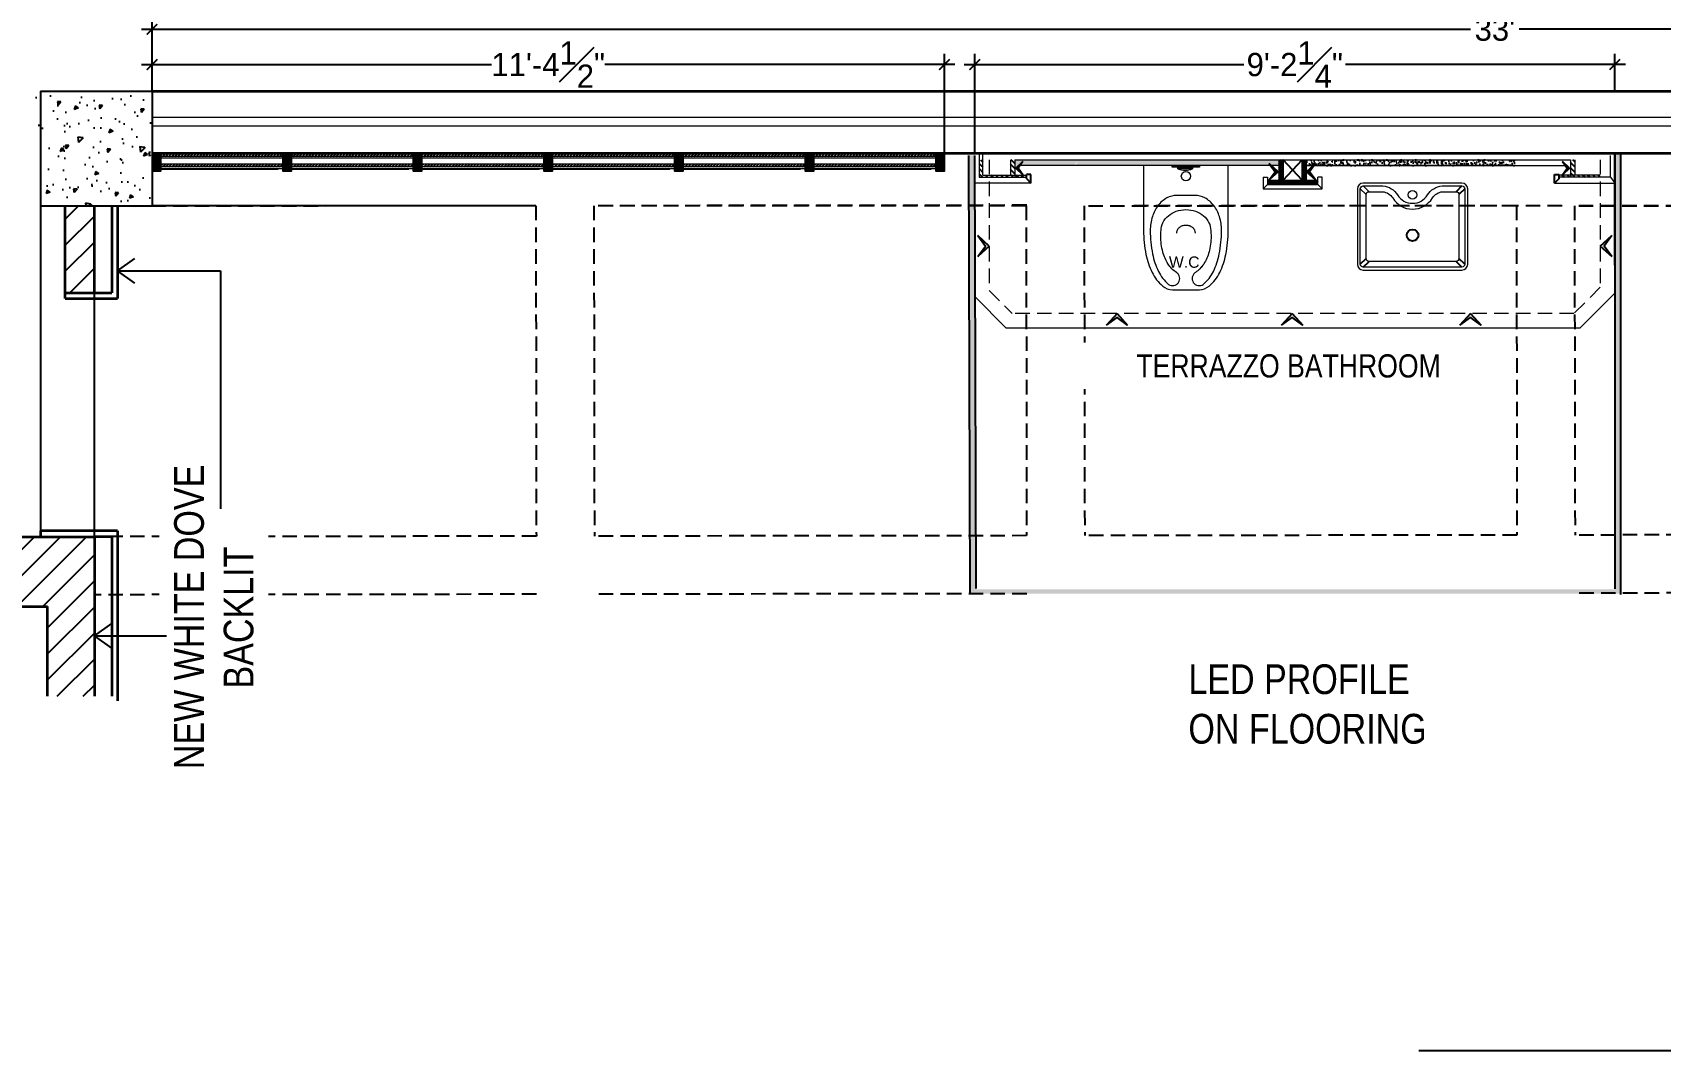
# Model space of a CAD drawing. Header units: inches. Extents: x -137722 to 81594, y -22256 to -1207.
# Drawn here: x -64117 to -63836.6, y -3578.9 to -3403.5 of the extents above; entities that cross this region are included whole.
import ezdxf

# ---------------------------------------------------------------- set-up
doc = ezdxf.new("R2010")
doc.units = ezdxf.units.IN
doc.header["$LTSCALE"] = 0.05
doc.header["$MEASUREMENT"] = 0
doc.header["$PDMODE"] = 3
doc.header["$PDSIZE"] = -4
doc.linetypes.add('A2-XREF-115_FURN$0$HIDDEN', pattern=[0.375, 0.25, -0.125])
doc.linetypes.add('DASHED2', pattern=[0.375, 0.25, -0.125])
doc.layers.get('Defpoints').update_dxf_attribs({"linetype": 'DASHED2'})
for name, color, linetype in [('00 floor', 7, 'Continuous'), ('beam', 7, 'Continuous'), ('Ceiling', 230, 'Continuous'), ('Civil Dimension - Text', 7, 'Continuous'), ('Flooring Hatch', 251, 'Continuous'), ('Furniture Layout', 6, 'Continuous'), ('HATCH', 251, 'Continuous'), ('T-furniture', 7, 'Continuous'), ('text', 176, 'Continuous'), ('Vector Graphics', 7, 'Continuous')]:
    doc.layers.add(name, color=color, linetype=linetype)
doc.layers.add('FURNITURE', color=36, linetype='Continuous', lineweight=18)
doc.layers.add('WALL', color=7, linetype='Continuous', lineweight=35)
doc.styles.add('4MMOF3-8', font='ARIALN.TTF', dxfattribs={"height": 5.12})
doc.styles.add('9-128OF1-4', font='stylu.ttf')
doc.styles.get("Standard").update_dxf_attribs({"font": 'stylu.ttf', "height": 6})
doc.styles.add('times', font='arial.ttf')
doc.dimstyles.new('DIM 1-4', dxfattribs={"dimtxt": 3.0792, "dimasz": 1.82, "dimexe": 1.82, "dimexo": 0, "dimgap": 0.09, "dimtad": 0, "dimzin": 0, "dimdsep": 46, "dimlunit": 4, "dimtxsty": '9-128OF1-4', "dimblk": 'ARCHTICK', "dimcen": 1.8125, "dimdle": 1.82, "dimclrd": 8, "dimclre": 8, "dimadec": 0, "dimazin": 0, "dimtfac": 1, "dimtofl": 0, "dimtmove": 0, "dimatfit": 3, "dimldrblk": 'OPEN90', "dimfxl": 1, "dimtolj": 1, "dimtzin": 0, "dimlwd": -1, "dimarcsym": 0})
doc.dimstyles.new('rhythm des-01', dxfattribs={"dimtxt": 6, "dimasz": 2, "dimexe": 2, "dimexo": 0, "dimgap": 0.09, "dimtad": 0, "dimdec": 0, "dimzin": 0, "dimdsep": 46, "dimlunit": 4, "dimtxsty": 'Standard', "dimblk": 'ARCHTICK', "dimcen": 0, "dimclrd": 251, "dimclre": 251, "dimclrt": 20, "dimadec": 0, "dimazin": 0, "dimtfac": 1, "dimtdec": 0, "dimtix": 1, "dimtofl": 0, "dimtmove": 1, "dimatfit": 0, "dimldrblk": 'ARCHTICK', "dimfxl": 1, "dimtolj": 1, "dimtzin": 0, "dimarcsym": 0})
pattern_1 = [(225, (70653.4312, 92103.4274), (2.24506403, -2.24506403), [])]
pattern_2 = [(320, (-55543.6362, -70172.9914), (-0.123527825, -1.411929493), [0.147637795, -1.624015748]), (265, (-55543.6362, -70172.9914), (1.480693177, 0.273132546), [0.118110236, -1.299212598]), (10.4514445, (-55543.6465, -70173.1091), (1.357165337, -1.138796942), [0.12547282, -1.380201008]), (316.1842, (-55543.2425, -70172.9914), (-0.325825356, -2.10086876), [0.22145669, -2.43602362]), (6.6356355, (-55543.2696, -70173.1665), (1.9175563, -1.83988572), [0.188209335, -2.07030268]), (261.184164, (-55543.2425, -70172.9914), (1.9175563, -1.83988572), [0.177165354, -1.9488189]), (291, (-55543.3409, -70173.1883), (-0.792556871, -1.175013882), [0.147637795, -1.624015748]), (236, (-55543.3409, -70173.1883), (1.42746072, -0.47896719), [0.118110236, -1.299212598]), (341.4514447, (-55543.407, -70173.2862), (0.634903844, -1.653981057), [0.125472815, -1.380201008]), (307.5, (-55543.6362, -70172.99143), (0.655302862, -0.023936723), [0, -1.283464567, 0, -1.318897638, 0, -1.304133858]), (277.5, (-55543.6362, -70172.9914), (0.776401008, -0.51785342), [0, -0.751968504, 0, -1.253937008, 0, -0.497047244]), (237.5, (-55543.6362, -70172.55245), (-0.044399354, -1.0508315673), [0, -0.492125984, 0, -1.535433071, 0, -2.037401575]), (227.5, (-55543.6362, -70172.3556), (0.197057052, -1.14800427), [0, -0.63976378, 0, -1.01968504, 0, -1.446850394])]
pattern_3 = [(315, (-55534.1588, -70172.9914), (0.441941738, 0.441941738), [])]
pattern_4 = [(315, (-55553.1136, -70172.9914), (0.441941738, 0.441941738), [])]

# ---------------------------------------------------------------- blocks, each defined once
blk = doc.blocks.new('_ArchTick')
at = {"color": 0, "const_width": 0.15}
blk.add_lwpolyline([(-0.5, -0.5), (0.5, 0.5)], dxfattribs=at)
blk = doc.blocks.new('adwawd')
at = {"layer": 'Flooring Hatch', "ltscale": 50, "true_color": 0xcd6928, "transparency": 33554687}
h = blk.add_hatch(color=32, dxfattribs=at)
h.dxf.hatch_style = 1
h.paths.add_polyline_path([(-77941.34, -7094.04), (-77946.01, -7099.05), (-77941.34, -7095.73), (-77936.68, -7099.05)])
at = {"layer": 'Civil Dimension - Text', "color": 2, "ltscale": 50}
for p, q in [((-77941.34, -7094.04), (-77946.01, -7099.05)), ((-77946.01, -7099.05), (-77941.34, -7095.73)), ((-77941.34, -7094.04), (-77936.68, -7099.05)), ((-77936.68, -7099.05), (-77941.34, -7095.73))]:
    blk.add_line(p, q, dxfattribs=at)
blk = doc.blocks.new('*D235')
at = {"layer": 'Civil Dimension - Text', "color": 8, "lineweight": -2, "ltscale": 50, "transparency": 16777216}
for p, q in [((-63954.73, -3424.37), (-63954.73, -3407.22)), ((-63844.46, -3413.62), (-63844.46, -3407.22))]:
    blk.add_line(p, q, dxfattribs=at)
at = {"layer": 'Civil Dimension - Text', "color": 8, "ltscale": 50, "transparency": 16777216}
for p, q in [((-63956.55, -3409.04), (-63908.34, -3409.04)), ((-63842.64, -3409.04), (-63890.85, -3409.04))]:
    blk.add_line(p, q, dxfattribs=at)
at = {"layer": 'Defpoints', "color": 0, "ltscale": 50, "transparency": 16777216}
for p in [(-63954.73, -3409.04), (-63844.46, -3413.62), (-63954.73, -3424.37)]:
    blk.add_point(p, dxfattribs=at)
at = {"layer": 'Civil Dimension - Text', "color": 8, "ltscale": 50, "transparency": 16777216, "xscale": 1.82, "yscale": 1.82, "zscale": 1.82, "rotation": 180}
blk.add_blockref('_ArchTick', (-63954.73, -3409.04), dxfattribs=at)
at = {"layer": 'Civil Dimension - Text', "color": 8, "ltscale": 50, "transparency": 16777216, "xscale": 1.82, "yscale": 1.82, "zscale": 1.82}
blk.add_blockref('_ArchTick', (-63844.46, -3409.04), dxfattribs=at)
at = {"layer": 'Civil Dimension - Text', "color": 0, "ltscale": 50, "transparency": 16777216, "insert": (-63899.59, -3409.04), "char_height": 4, "attachment_point": 5, "style": '9-128OF1-4'}
blk.add_mtext('\\A1;9\'-2{\\H1x;\\S1#4;}"', dxfattribs=at)
blk = doc.blocks.new('_Open90')
at = {"color": 0, "linetype": 'ByBlock', "lineweight": -2}
for p, q in [((0, 0), (-1, 0)), ((-0.5, 0.5), (0, 0)), ((0, 0), (-0.5, -0.5))]:
    blk.add_line(p, q, dxfattribs=at)
blk = doc.blocks.new('*D238')
at = {"layer": 'Civil Dimension - Text', "color": 8, "lineweight": -2, "ltscale": 50, "transparency": 16777216}
for p, q in [((-64096.46, -3413.62), (-64096.46, -3407.22)), ((-63959.96, -3424.37), (-63959.96, -3407.22))]:
    blk.add_line(p, q, dxfattribs=at)
at = {"layer": 'Civil Dimension - Text', "color": 8, "ltscale": 50, "transparency": 16777216}
for p, q in [((-64098.28, -3409.04), (-64037.98, -3409.04)), ((-63958.14, -3409.04), (-64018.43, -3409.04))]:
    blk.add_line(p, q, dxfattribs=at)
at = {"layer": 'Defpoints', "color": 0, "ltscale": 50, "transparency": 16777216}
for p in [(-64096.46, -3409.04), (-64096.46, -3413.62), (-63959.96, -3424.37)]:
    blk.add_point(p, dxfattribs=at)
at = {"layer": 'Civil Dimension - Text', "color": 8, "ltscale": 50, "transparency": 16777216, "xscale": 1.82, "yscale": 1.82, "zscale": 1.82, "rotation": 180}
blk.add_blockref('_ArchTick', (-64096.46, -3409.04), dxfattribs=at)
at = {"layer": 'Civil Dimension - Text', "color": 8, "ltscale": 50, "transparency": 16777216, "xscale": 1.82, "yscale": 1.82, "zscale": 1.82}
blk.add_blockref('_ArchTick', (-63959.96, -3409.04), dxfattribs=at)
at = {"layer": 'Civil Dimension - Text', "color": 0, "ltscale": 50, "transparency": 16777216, "insert": (-64028.21, -3409.04), "char_height": 4, "attachment_point": 5, "style": '9-128OF1-4'}
blk.add_mtext('\\A1;11\'-4{\\H1x;\\S1#2;}"', dxfattribs=at)
blk = doc.blocks.new('*D236')
at = {"layer": 'Civil Dimension - Text', "color": 8, "lineweight": -2, "ltscale": 50, "transparency": 16777216}
for p, q in [((-64096.46, -3411.76), (-64096.46, -3401.15)), ((-63700.46, -3413.62), (-63700.46, -3401.15))]:
    blk.add_line(p, q, dxfattribs=at)
at = {"layer": 'Civil Dimension - Text', "color": 8, "ltscale": 50, "transparency": 16777216}
for p, q in [((-64098.28, -3402.97), (-63869.29, -3402.97)), ((-63698.64, -3402.97), (-63860.94, -3402.97))]:
    blk.add_line(p, q, dxfattribs=at)
at = {"layer": 'Defpoints', "color": 0, "ltscale": 50, "transparency": 16777216}
for p in [(-64096.46, -3402.97), (-64096.46, -3411.76), (-63700.46, -3413.62)]:
    blk.add_point(p, dxfattribs=at)
at = {"layer": 'Civil Dimension - Text', "color": 8, "ltscale": 50, "transparency": 16777216, "xscale": 1.82, "yscale": 1.82, "zscale": 1.82, "rotation": 180}
blk.add_blockref('_ArchTick', (-64096.46, -3402.97), dxfattribs=at)
at = {"layer": 'Civil Dimension - Text', "color": 8, "ltscale": 50, "transparency": 16777216, "xscale": 1.82, "yscale": 1.82, "zscale": 1.82}
blk.add_blockref('_ArchTick', (-63700.46, -3402.97), dxfattribs=at)
at = {"layer": 'Civil Dimension - Text', "color": 0, "ltscale": 50, "transparency": 16777216, "insert": (-63865.12, -3402.97), "char_height": 4, "attachment_point": 5, "style": '9-128OF1-4'}
blk.add_mtext("\\A1;33'", dxfattribs=at)

msp = doc.modelspace()

# ---------------------------------------------------------------- hatches: boundary and pattern name
at = {"ltscale": 50, "true_color": 0xb3691e}
h = msp.add_hatch(color=32, dxfattribs=at)
h.dxf.hatch_style = 1
h.paths.add_polyline_path([(-64096.4551, -3427.3687), (-64094.9551, -3427.3687), (-64094.9551, -3424.3687), (-64096.4551, -3424.3687)])
h = msp.add_hatch(color=32, dxfattribs=at)
h.dxf.hatch_style = 1
h.paths.add_polyline_path([(-64073.9551, -3427.3687), (-64072.4551, -3427.3687), (-64072.4551, -3424.3687), (-64073.9551, -3424.3687)])
h = msp.add_hatch(color=32, dxfattribs=at)
h.dxf.hatch_style = 1
h.paths.add_polyline_path([(-64051.4551, -3427.3687), (-64049.9551, -3427.3687), (-64049.9551, -3424.3687), (-64051.4551, -3424.3687)])
h = msp.add_hatch(color=32, dxfattribs=at)
h.dxf.hatch_style = 1
h.paths.add_polyline_path([(-64028.9551, -3427.3687), (-64027.4551, -3427.3687), (-64027.4551, -3424.3687), (-64028.9551, -3424.3687)])
h = msp.add_hatch(color=32, dxfattribs=at)
h.dxf.hatch_style = 1
h.paths.add_polyline_path([(-64006.4551, -3427.3687), (-64004.9551, -3427.3687), (-64004.9551, -3424.3687), (-64006.4551, -3424.3687)])
h = msp.add_hatch(color=32, dxfattribs=at)
h.dxf.hatch_style = 1
h.paths.add_polyline_path([(-63983.9551, -3427.3687), (-63982.4551, -3427.3687), (-63982.4551, -3424.3687), (-63983.9551, -3424.3687)])
h = msp.add_hatch(color=32, dxfattribs=at)
h.dxf.hatch_style = 1
h.paths.add_polyline_path([(-63961.4551, -3427.3687), (-63959.9551, -3427.3687), (-63959.9551, -3424.3687), (-63961.4551, -3424.3687)])
at = {"layer": '00 floor'}
h = msp.add_hatch(dxfattribs=at)
h.set_pattern_fill('ANSI31', color=256, angle=180)
h.set_pattern_definition(pattern_1)
h.paths.add_polyline_path([(-64111.4051, -3448.3687), (-64106.4051, -3448.3687), (-64106.4051, -3433.3687), (-64111.4051, -3433.3687)])
h = msp.add_hatch(dxfattribs=at)
h.set_pattern_fill('ANSI31', color=256, angle=180)
h.set_pattern_definition(pattern_1)
h.paths.add_polyline_path([(-64114.4551, -3502.3687), (-64114.4551, -3517.8687), (-64106.4051, -3517.8687), (-64106.4051, -3490.3687), (-64182.7051, -3490.3687), (-64182.7051, -3502.3687)])
at = {"layer": 'Civil Dimension - Text', "ltscale": 50, "true_color": 0x939598}
h = msp.add_hatch(dxfattribs=at)
h.set_pattern_fill('AR-CONC', color=252, angle=180)
h.set_pattern_definition([(230, (-129669.738, -6937.9873), (-7.1726018, 0.62752135), [0.75, -8.25]), (175, (-129669.738, -6937.987), (1.3875133, -7.5219213), [0.6, -6.6]), (280.451444, (-129670.336, -6937.935), (-5.7850885, -6.8943999), [0.6374019, -7.0114211]), (226.1842, (-129669.738, -6939.987), (-10.6724133, 1.6551928), [1.125, -12.375]), (276.635635, (-129670.628, -6939.849), (-9.3466195, -9.741186), [0.9561034, -10.5171376]), (171.184164, (-129669.738, -6939.987), (-9.3466195, -9.741186), [0.9, -9.9]), (201, (-129670.738, -6939.4873), (-5.9690705, 4.0261889), [0.75, -8.25]), (146, (-129670.738, -6939.487), (-2.4331533, -7.25150045), [0.6, -6.6]), (251.451445, (-129671.236, -6939.152), (-8.4022238, -3.2253115), [0.6374019, -7.0114211]), (217.5, (-129669.7383, -6937.9873), (-0.12159855, -3.32893854), [0, -6.52, 0, -6.7, 0, -6.625]), (187.5, (-129669.7383, -6937.9873), (-2.63069537, -3.94411712), [0, -3.82, 0, -6.37, 0, -2.525]), (147.5, (-129667.5083, -6937.9873), (-5.33822436, 0.22554872), [0, -2.5, 0, -7.8, 0, -10.35]), (137.5, (-129666.5083, -6937.9873), (-5.8318617, -1.00104982), [0, -3.25, 0, -5.18, 0, -7.35])])
h.paths.add_polyline_path([(-64116.4551, -3433.3687), (-64096.7051, -3433.3687), (-64096.7051, -3414.1187), (-64116.4551, -3414.1187)])
at = {"layer": 'Civil Dimension - Text', "ltscale": 50, "true_color": 0xf8d731}
h = msp.add_hatch(color=40, dxfattribs=at)
h.dxf.hatch_style = 1
h.paths.add_polyline_path([(-63955.4527, -3500.1958), (-63843.4551, -3500.1958), (-63843.4551, -3424.3687), (-63844.4551, -3424.3687), (-63844.4551, -3499.4458), (-63954.4551, -3499.4458), (-63954.7331, -3424.6958), (-63955.7331, -3424.6982)])
at = {"layer": 'HATCH', "ltscale": 50}
h = msp.add_hatch(dxfattribs=at)
h.set_pattern_fill('ANSI31', color=256, scale=3)
h.set_pattern_definition([(45, (-0.55, 0), (-0.265165043, 0.265165043), [])])
h.paths.add_polyline_path([(-64073.9551, -3424.3687), (-64094.9551, -3424.3687), (-64094.9551, -3424.8687), (-64073.9551, -3424.8687)])
h = msp.add_hatch(dxfattribs=at)
h.set_pattern_fill('ANSI31', color=256, scale=3)
h.set_pattern_definition([(45, (21.95, -5e-12), (-0.265165043, 0.265165043), [])])
h.paths.add_polyline_path([(-64051.4551, -3424.3687), (-64072.4551, -3424.3687), (-64072.4551, -3424.8687), (-64051.4551, -3424.8687)])
h = msp.add_hatch(dxfattribs=at)
h.set_pattern_fill('ANSI31', color=256, scale=3)
h.set_pattern_definition([(45, (44.45, -5e-12), (-0.265165043, 0.265165043), [])])
h.paths.add_polyline_path([(-64028.9551, -3424.3687), (-64049.9551, -3424.3687), (-64049.9551, -3424.8687), (-64028.9551, -3424.8687)])
h = msp.add_hatch(dxfattribs=at)
h.set_pattern_fill('ANSI31', color=256, scale=3)
h.set_pattern_definition([(45, (66.95, -5e-12), (-0.265165043, 0.265165043), [])])
h.paths.add_polyline_path([(-64006.4551, -3424.3687), (-64027.4551, -3424.3687), (-64027.4551, -3424.8687), (-64006.4551, -3424.8687)])
h = msp.add_hatch(dxfattribs=at)
h.set_pattern_fill('ANSI31', color=256, scale=3)
h.set_pattern_definition([(45, (89.45, -5e-12), (-0.265165043, 0.265165043), [])])
h.paths.add_polyline_path([(-63983.9551, -3424.3687), (-64004.9551, -3424.3687), (-64004.9551, -3424.8687), (-63983.9551, -3424.8687)])
h = msp.add_hatch(dxfattribs=at)
h.set_pattern_fill('ANSI31', color=256, scale=3)
h.set_pattern_definition([(45, (111.95, -5e-12), (-0.265165043, 0.265165043), [])])
h.paths.add_polyline_path([(-63961.4551, -3424.3687), (-63982.4551, -3424.3687), (-63982.4551, -3424.8687), (-63961.4551, -3424.8687)])
h = msp.add_hatch(dxfattribs=at)
h.set_pattern_fill('ANSI31', color=256, scale=3)
h.set_pattern_definition([(45, (-0.55, -1.81), (-0.265165043, 0.265165043), [])])
h.paths.add_polyline_path([(-64073.9551, -3426.1787), (-64094.9551, -3426.1787), (-64094.9551, -3426.6787), (-64073.9551, -3426.6787)])
h = msp.add_hatch(dxfattribs=at)
h.set_pattern_fill('ANSI31', color=256, scale=3)
h.set_pattern_definition([(45, (21.95, -1.81), (-0.265165043, 0.265165043), [])])
h.paths.add_polyline_path([(-64051.4551, -3426.1787), (-64072.4551, -3426.1787), (-64072.4551, -3426.6787), (-64051.4551, -3426.6787)])
h = msp.add_hatch(dxfattribs=at)
h.set_pattern_fill('ANSI31', color=256, scale=3)
h.set_pattern_definition([(45, (44.45, -1.81), (-0.265165043, 0.265165043), [])])
h.paths.add_polyline_path([(-64028.9551, -3426.1787), (-64049.9551, -3426.1787), (-64049.9551, -3426.6787), (-64028.9551, -3426.6787)])
h = msp.add_hatch(dxfattribs=at)
h.set_pattern_fill('ANSI31', color=256, scale=3)
h.set_pattern_definition([(45, (66.95, -1.81), (-0.265165043, 0.265165043), [])])
h.paths.add_polyline_path([(-64006.4551, -3426.1787), (-64027.4551, -3426.1787), (-64027.4551, -3426.6787), (-64006.4551, -3426.6787)])
h = msp.add_hatch(dxfattribs=at)
h.set_pattern_fill('ANSI31', color=256, scale=3)
h.set_pattern_definition([(45, (89.45, -1.81), (-0.265165043, 0.265165043), [])])
h.paths.add_polyline_path([(-63983.9551, -3426.1787), (-64004.9551, -3426.1787), (-64004.9551, -3426.6787), (-63983.9551, -3426.6787)])
h = msp.add_hatch(dxfattribs=at)
h.set_pattern_fill('ANSI31', color=256, scale=3)
h.set_pattern_definition([(45, (111.95, -1.81), (-0.265165043, 0.265165043), [])])
h.paths.add_polyline_path([(-63961.4551, -3426.1787), (-63982.4551, -3426.1787), (-63982.4551, -3426.6787), (-63961.4551, -3426.6787)])
at = {"layer": 'HATCH', "ltscale": 50, "true_color": 0xb3691e}
h = msp.add_hatch(dxfattribs=at)
h.set_pattern_fill('ANSI31', color=32, scale=5, angle=270)
h.set_pattern_definition(pattern_4)
h.paths.add_polyline_path([(-63947.7942, -3425.4458), (-63948.5442, -3425.4458), (-63948.5442, -3428.0678), (-63953.3399, -3428.0678), (-63953.3399, -3425.4458), (-63953.9831, -3425.4458), (-63953.9831, -3428.4458), (-63947.7942, -3428.4458)])
at = {"layer": 'HATCH', "ltscale": 50, "true_color": 0x939598}
h = msp.add_hatch(dxfattribs=at)
h.set_pattern_fill('AR-CONC', color=252, scale=0.19685, angle=270)
h.set_pattern_definition(pattern_2)
h.paths.add_polyline_path([(-63902.3527, -3425.4458), (-63902.3527, -3426.4458), (-63903.5984, -3426.4458), (-63903.9766, -3426.094), (-63903.7264, -3426.4458), (-63937.4487, -3426.4458), (-63936.9381, -3425.7281), (-63937.7099, -3426.4458), (-63947.7942, -3426.4458), (-63947.7942, -3425.4458), (-63918.345, -3425.4458)])
at = {"layer": 'HATCH', "ltscale": 50, "true_color": 0x944942}
h = msp.add_hatch(dxfattribs=at)
h.set_pattern_fill('ANSI31', color=15, scale=2, angle=270)
h.set_pattern_definition([(315, (-55520.57845, -68596.18095), (0.1767766953, 0.1767766953), [])])
h.paths.add_polyline_path([(-63902.3527, -3425.4458), (-63901.6027, -3425.4458), (-63901.6027, -3428.9458), (-63902.3527, -3428.9458)])
h = msp.add_hatch(dxfattribs=at)
h.set_pattern_fill('ANSI31', color=15, scale=2, angle=270)
h.set_pattern_definition([(315, (-55520.57845, -68598.05508), (0.1767766953, 0.1767766953), [])])
h.paths.add_polyline_path([(-63897.5468, -3428.9458), (-63898.2968, -3428.9458), (-63898.2968, -3425.4458), (-63897.5468, -3425.4458)])
at = {"layer": 'HATCH', "ltscale": 50, "true_color": 0x939598}
h = msp.add_hatch(dxfattribs=at)
h.set_pattern_fill('AR-CONC', color=252, scale=0.19685, angle=270)
h.set_pattern_definition(pattern_2)
h.paths.add_polyline_path([(-63896.2789, -3426.4458), (-63896.0287, -3426.094), (-63896.4069, -3426.4458), (-63897.5468, -3426.4458), (-63897.5468, -3425.4458), (-63879.2715, -3425.4458), (-63867.1061, -3425.4458, 0.03144986), (-63867.1915, -3426.4458)])
h = msp.add_hatch(dxfattribs=at)
h.set_pattern_fill('AR-CONC', color=252, scale=0.19685, angle=270)
h.set_pattern_definition(pattern_2)
h.paths.add_polyline_path([(-63861.5827, -3425.4458), (-63861.5827, -3426.4458), (-63862.4954, -3426.4458), (-63863.2672, -3425.7281), (-63862.7566, -3426.4458), (-63867.1915, -3426.4458, -0.03144986), (-63867.1061, -3425.4458)])
at = {"layer": 'HATCH', "ltscale": 50, "true_color": 0xb3691e}
h = msp.add_hatch(dxfattribs=at)
h.set_pattern_fill('ANSI31', color=32, scale=5, angle=270)
h.set_pattern_definition(pattern_3)
h.paths.add_polyline_path([(-63852.1053, -3425.4458), (-63851.3553, -3425.4458), (-63851.3553, -3428.0678), (-63846.9551, -3428.0678), (-63846.9551, -3428.4458), (-63852.1053, -3428.4458)])
h = msp.add_hatch(dxfattribs=at)
h.set_pattern_fill('ANSI31', color=32, scale=5, angle=270)
h.set_pattern_definition(pattern_4)
h.paths.add_polyline_path([(-63947.7942, -3428.0678), (-63947.7942, -3428.4458), (-63945.8316, -3428.4458), (-63945.8316, -3428.0678)])
at = {"layer": 'HATCH', "ltscale": 50, "true_color": 0x944942}
h = msp.add_hatch(dxfattribs=at)
h.set_pattern_fill('ANSI31', color=15, scale=2, angle=270)
h.set_pattern_definition([(315, (-55520.57845, -68597.0839), (0.1767766953, 0.1767766953), [])])
h.paths.add_polyline_path([(-63904.2627, -3429.6958), (-63904.2627, -3428.9458), (-63895.6368, -3428.9458), (-63895.6368, -3429.6958)])
at = {"layer": 'HATCH', "ltscale": 50, "true_color": 0xb3691e}
h = msp.add_hatch(dxfattribs=at)
h.set_pattern_fill('ANSI31', color=32, scale=5, angle=270)
h.set_pattern_definition(pattern_3)
h.paths.add_polyline_path([(-63852.1053, -3428.0678), (-63852.1053, -3428.4458), (-63854.0679, -3428.4458), (-63854.0679, -3428.0678)])
h = msp.add_hatch(dxfattribs=at)
h.set_pattern_fill('ANSI31', color=32, scale=5, angle=270)
h.set_pattern_definition(pattern_3)
h.paths.add_polyline_path([(-63854.0679, -3428.0678), (-63854.0679, -3428.4458), (-63852.1053, -3428.4458), (-63852.1053, -3428.0678)])

# ---------------------------------------------------------------- linework, layer by layer
at = {"ltscale": 50}
for p, q in [((-64094.9551, -3426.9887), (-64074.7363, -3426.9887)), ((-64072.4551, -3426.9887), (-64052.2363, -3426.9887)), ((-64049.9551, -3426.9887), (-64029.7363, -3426.9887)), ((-64028.9551, -3426.9887), (-64028.9551, -3426.1787)), ((-64027.4551, -3426.9887), (-64007.2363, -3426.9887)), ((-64004.9551, -3426.9887), (-63984.7363, -3426.9887)), ((-63982.4551, -3426.9887), (-63962.2363, -3426.9887))]:
    msp.add_line(p, q, dxfattribs=at)
at = {"color": 5, "lineweight": 13}
msp.add_lwpolyline([(-63700.4551, -3419.6763), (-64096.4551, -3419.6763), (-64096.4551, -3418.1145), (-63700.4551, -3418.1145)], close=True, dxfattribs=at)
at = {"ltscale": 50}
for points in [[(-64096.4551, -3424.3687), (-64096.4551, -3427.3687), (-64094.9551, -3427.3687), (-64094.9551, -3424.3687)], [(-64073.9551, -3424.3687), (-64073.9551, -3427.3687), (-64072.4551, -3427.3687), (-64072.4551, -3424.3687)], [(-64051.4551, -3424.3687), (-64051.4551, -3427.3687), (-64049.9551, -3427.3687), (-64049.9551, -3424.3687)], [(-64028.9551, -3424.3687), (-64028.9551, -3427.3687), (-64027.4551, -3427.3687), (-64027.4551, -3424.3687)], [(-64006.4551, -3424.3687), (-64006.4551, -3427.3687), (-64004.9551, -3427.3687), (-64004.9551, -3424.3687)], [(-63983.9551, -3424.3687), (-63983.9551, -3427.3687), (-63982.4551, -3427.3687), (-63982.4551, -3424.3687)], [(-63961.4551, -3424.3687), (-63961.4551, -3427.3687), (-63959.9551, -3427.3687), (-63959.9551, -3424.3687)]]:
    msp.add_lwpolyline(points, close=True, dxfattribs=at)
at = {"color": 9, "ltscale": 10}
for points in [[(-63870.7986, -3429.9458), (-63871.7986, -3430.9458)], [(-63870.2986, -3430.4458), (-63871.2986, -3431.4458)], [(-63888.2986, -3443.4458), (-63887.2986, -3442.4458)], [(-63887.7986, -3443.9458), (-63886.7986, -3442.9458)], [(-63870.7986, -3443.9458), (-63871.7986, -3442.9458)], [(-63870.2986, -3443.4458), (-63871.2986, -3442.4458)]]:
    msp.add_lwpolyline(points, dxfattribs=at)
at = {"ltscale": 10}
msp.add_circle((-63879.2986, -3438.4458), 1, dxfattribs=at)
at = {"layer": 'beam', "color": 251, "ltscale": 15, "true_color": 0x636466}
for p, q in [((-64115.7051, -3433.3687), (-64115.7051, -3490.3687)), ((-64106.4051, -3490.3687), (-64106.4051, -3433.3687))]:
    msp.add_line(p, q, dxfattribs=at)
at = {"layer": 'beam', "color": 251, "linetype": 'A2-XREF-115_FURN$0$HIDDEN', "ltscale": 200, "true_color": 0x636466}
for p, q in [((-64030.3476, -3433.3687), (-64104.8213, -3433.4509)), ((-64030.3476, -3433.3687), (-64030.256, -3490.2864)), ((-64020.3476, -3433.3687), (-64020.256, -3490.2754)), ((-63945.7663, -3433.2864), (-64020.2399, -3433.3687)), ((-63945.8738, -3433.3687), (-63945.7824, -3490.1931)), ((-63935.8738, -3433.3687), (-63935.7824, -3490.182)), ((-63861.4, -3433.3687), (-63935.8737, -3433.4509)), ((-63861.4, -3433.3687), (-63861.3087, -3490.0998)), ((-63851.4, -3433.3687), (-63851.3087, -3490.0887)), ((-63776.9261, -3433.3687), (-63851.3998, -3433.4509)), ((-64030.256, -3490.2864), (-64106.4051, -3490.3687)), ((-63945.7824, -3490.1931), (-64020.256, -3490.2754)), ((-63861.3087, -3490.0998), (-63935.7824, -3490.182)), ((-63776.835, -3490.0064), (-63851.3087, -3490.0887)), ((-63776.8189, -3500.0064), (-63851.2926, -3500.0887)), ((-64030.2399, -3500.2864), (-64106.4051, -3500.3687)), ((-63945.7663, -3500.1931), (-64020.2399, -3500.2753))]:
    msp.add_line(p, q, dxfattribs=at)
at = {"layer": 'beam', "color": 9, "ltscale": 15, "true_color": 0xc7c8ca}
for p, q in [((-64030.3476, -3433.3687), (-64096.5077, -3433.3687)), ((-63878.2167, -3578.8687), (-63686.2167, -3578.8687))]:
    msp.add_line(p, q, dxfattribs=at)
at = {"layer": 'beam', "color": 9, "linetype": 'A2-XREF-115_FURN$0$HIDDEN', "ltscale": 200, "true_color": 0xc7c8ca}
for p, q in [((-63945.8738, -3433.3687), (-64020.3476, -3433.3687)), ((-63853.549, -3433.3687), (-63928.0228, -3433.3687)), ((-63776.9261, -3433.3687), (-63851.4, -3433.3687))]:
    msp.add_line(p, q, dxfattribs=at)
at = {"layer": 'Ceiling', "color": 40, "ltscale": 50, "true_color": 0xf8d731}
for p, q in [((-63844.4551, -3424.3687), (-63844.4551, -3499.3398)), ((-63843.4551, -3424.3687), (-63843.4551, -3500.3398)), ((-63955.4886, -3500.2919), (-63955.7331, -3424.6982)), ((-63954.4911, -3499.2919), (-63954.7331, -3424.6958))]:
    msp.add_line(p, q, dxfattribs=at)
at = {"layer": 'Civil Dimension - Text', "ltscale": 50}
for p, q in [((-63898.2968, -3428.9458), (-63901.6027, -3425.4458)), ((-63901.6027, -3428.9458), (-63898.2968, -3425.4458))]:
    msp.add_line(p, q, dxfattribs=at)
at = {"layer": 'FURNITURE', "color": 6, "ltscale": 50}
for p, q in [((-63953.9831, -3424.3687), (-63953.9831, -3428.4458)), ((-63954.7331, -3424.6958), (-63954.7331, -3448.9999)), ((-63902.3527, -3426.4458), (-63946.9261, -3426.4458)), ((-63897.5468, -3426.4458), (-63861.5827, -3426.4458)), ((-63897.5468, -3426.4458), (-63861.5827, -3426.4458)), ((-63861.5827, -3426.4458), (-63897.5468, -3426.4458)), ((-63897.5468, -3426.4458), (-63852.9735, -3426.4458)), ((-63845.2051, -3428.4458), (-63845.2051, -3424.6958)), ((-63844.4551, -3424.6958), (-63844.4551, -3448.4458)), ((-63945.0442, -3429.4458), (-63954.7331, -3429.4458)), ((-63945.0442, -3429.4458), (-63954.7331, -3429.4458)), ((-63953.9831, -3428.4458), (-63945.8316, -3428.4458)), ((-63945.0442, -3428.4458), (-63945.0442, -3429.4458)), ((-63905.0127, -3428.4458), (-63905.0127, -3430.4458)), ((-63905.0127, -3428.4458), (-63904.2627, -3428.4458)), ((-63904.2627, -3429.6958), (-63905.0127, -3430.4458)), ((-63904.2627, -3428.4458), (-63904.2627, -3429.6958)), ((-63904.2627, -3429.6958), (-63895.6368, -3429.6958)), ((-63895.6368, -3429.6958), (-63895.6368, -3428.4458)), ((-63894.8868, -3428.4458), (-63895.6368, -3428.4458)), ((-63895.6368, -3429.6958), (-63894.8868, -3430.4458)), ((-63894.8868, -3430.4458), (-63894.8868, -3428.4458)), ((-63854.8553, -3428.4458), (-63854.8553, -3429.4458)), ((-63854.8553, -3428.4458), (-63854.8553, -3429.4458)), ((-63854.8553, -3429.4458), (-63844.4551, -3429.4458)), ((-63854.8553, -3429.4458), (-63844.4551, -3429.4458)), ((-63854.8553, -3429.4458), (-63845.1665, -3429.4458)), ((-63854.8553, -3429.4458), (-63845.1665, -3429.4458)), ((-63845.2051, -3428.4458), (-63854.0679, -3428.4458)), ((-63845.9165, -3428.4458), (-63854.0679, -3428.4458)), ((-63845.2051, -3428.4458), (-63844.4551, -3429.4458)), ((-63905.0127, -3430.4458), (-63894.8868, -3430.4458)), ((-63954.7331, -3448.9999), (-63949.2872, -3454.4458)), ((-63844.4551, -3448.4458), (-63850.4551, -3454.4458)), ((-63850.4551, -3454.4458), (-63949.2872, -3454.4458))]:
    msp.add_line(p, q, dxfattribs=at)
at = {"layer": 'FURNITURE', "color": 36, "ltscale": 50}
for p, q in [((-63953.3399, -3428.0678), (-63953.3399, -3424.3687)), ((-63948.5442, -3425.4458), (-63948.5442, -3428.0678)), ((-63947.7942, -3425.4458), (-63947.7942, -3428.4458)), ((-63852.1053, -3425.4458), (-63852.1053, -3428.4458)), ((-63851.3553, -3425.4458), (-63851.3553, -3428.0678))]:
    msp.add_line(p, q, dxfattribs=at)
at = {"layer": 'FURNITURE', "ltscale": 50}
for p, q in [((-64073.9551, -3424.8687), (-64094.9551, -3424.8687)), ((-64073.9551, -3425.1787), (-64094.9551, -3425.1787)), ((-64073.9551, -3426.1787), (-64094.9551, -3426.1787)), ((-64073.9551, -3426.6787), (-64094.9551, -3426.6787)), ((-64073.9551, -3426.9887), (-64094.9551, -3426.9887)), ((-64051.4551, -3424.8687), (-64072.4551, -3424.8687)), ((-64051.4551, -3425.1787), (-64072.4551, -3425.1787)), ((-64051.4551, -3426.1787), (-64072.4551, -3426.1787)), ((-64051.4551, -3426.6787), (-64072.4551, -3426.6787)), ((-64051.4551, -3426.9887), (-64072.4551, -3426.9887)), ((-64028.9551, -3424.8687), (-64049.9551, -3424.8687)), ((-64028.9551, -3425.1787), (-64049.9551, -3425.1787)), ((-64028.9551, -3426.1787), (-64049.9551, -3426.1787)), ((-64028.9551, -3426.6787), (-64049.9551, -3426.6787)), ((-64028.9551, -3426.9887), (-64049.9551, -3426.9887)), ((-64006.4551, -3424.8687), (-64027.4551, -3424.8687)), ((-64006.4551, -3425.1787), (-64027.4551, -3425.1787)), ((-64006.4551, -3426.1787), (-64027.4551, -3426.1787)), ((-64006.4551, -3426.6787), (-64027.4551, -3426.6787)), ((-64006.4551, -3426.9887), (-64027.4551, -3426.9887)), ((-63983.9551, -3424.8687), (-64004.9551, -3424.8687)), ((-63983.9551, -3425.1787), (-64004.9551, -3425.1787)), ((-63983.9551, -3426.1787), (-64004.9551, -3426.1787)), ((-63983.9551, -3426.6787), (-64004.9551, -3426.6787)), ((-63983.9551, -3426.9887), (-64004.9551, -3426.9887)), ((-63961.4551, -3424.8687), (-63982.4551, -3424.8687)), ((-63961.4551, -3425.1787), (-63982.4551, -3425.1787)), ((-63961.4551, -3426.1787), (-63982.4551, -3426.1787)), ((-63961.4551, -3426.6787), (-63982.4551, -3426.6787)), ((-63961.4551, -3426.9887), (-63982.4551, -3426.9887)), ((-63947.7942, -3425.4458), (-63852.1053, -3425.4458)), ((-63902.3527, -3425.4458), (-63902.3527, -3428.9458)), ((-63901.6027, -3425.4458), (-63901.6027, -3428.9458)), ((-63898.2968, -3428.9458), (-63898.2968, -3425.4458)), ((-63897.5468, -3428.9458), (-63897.5468, -3425.4458)), ((-63897.5468, -3426.4458), (-63863.0678, -3426.4458)), ((-63897.5468, -3426.4458), (-63863.0678, -3426.4458)), ((-63953.3399, -3428.0678), (-63945.8316, -3428.0678)), ((-63904.2627, -3428.9458), (-63895.6368, -3428.9458)), ((-63846.9551, -3428.0678), (-63854.0679, -3428.0678))]:
    msp.add_line(p, q, dxfattribs=at)
at = {"layer": 'FURNITURE', "color": 6, "linetype": 'A2-XREF-115_FURN$0$HIDDEN', "ltscale": 200}
for p, q in [((-63952.2331, -3425.4458), (-63952.2331, -3447.9644)), ((-63846.9551, -3425.4458), (-63846.9551, -3447.4102)), ((-63952.2331, -3447.9644), (-63948.2517, -3451.9458)), ((-63846.9551, -3447.4102), (-63851.4907, -3451.9458)), ((-63851.4907, -3451.9458), (-63948.2517, -3451.9458))]:
    msp.add_line(p, q, dxfattribs=at)
at = {"layer": 'FURNITURE', "color": 6, "ltscale": 50}
for points in [[(-63925.6336, -3437.6216, 0.04964787), (-63925.2223, -3441.7537, 0.06346019), (-63924.1828, -3444.837, 0.103485), (-63922.3472, -3447.2111, 0.17845785), (-63920.6802, -3447.8257), (-63916.0098, -3447.8257, 0.17845785), (-63914.3429, -3447.2111, 0.103485), (-63912.5073, -3444.837, 0.06346019), (-63911.4677, -3441.7537, 0.04964787), (-63911.0564, -3437.6216), (-63911.0564, -3426.4458), (-63925.6336, -3426.4458)], [(-63887.7986, -3444.4458), (-63870.7986, -3444.4458, 0.41421356), (-63869.7986, -3443.4458), (-63869.7986, -3430.4458, 0.41421356), (-63870.7986, -3429.4458), (-63887.7986, -3429.4458, 0.41421356), (-63888.7986, -3430.4458), (-63888.7986, -3443.4458, 0.41421356)], [(-63874.1931, -3429.9458), (-63870.7986, -3429.9458, -0.41421356), (-63870.2986, -3430.4458), (-63870.2986, -3443.4458, -0.41421356), (-63870.7986, -3443.9458), (-63887.7986, -3443.9458, -0.41421356), (-63888.2986, -3443.4458), (-63888.2986, -3430.4458, -0.41421356), (-63887.7986, -3429.9458), (-63884.4041, -3429.9458, -0.23340418), (-63881.8676, -3431.495, 0.26284943), (-63879.2986, -3432.9458, 0.26284943), (-63876.7296, -3431.495, -0.23340418)], [(-63915.3502, -3446.9097, 0.103485), (-63913.6138, -3444.6639, 0.06346019), (-63912.6063, -3441.6756, 0.04964787), (-63912.2028, -3437.6216, 0.07585802), (-63912.5661, -3435.241, 0.08606917), (-63913.5375, -3433.3499, 0.10598536), (-63915.0862, -3432.0098, 0.12620097), (-63916.7599, -3431.5805), (-63919.9301, -3431.5805, 0.12620097), (-63921.6039, -3432.0098, 0.10598536), (-63923.1525, -3433.3499, 0.08606917), (-63924.124, -3435.241, 0.07585802), (-63924.4873, -3437.6216, 0.04964787), (-63924.0837, -3441.6756, 0.06346019), (-63923.0762, -3444.6639, 0.103485), (-63921.3399, -3446.9097, 0.09751124), (-63920.8922, -3447.0974, 0.09807999), (-63920.4096, -3447.1009, 0.09889518), (-63919.963, -3446.9197, 0.09947943), (-63919.6227, -3446.5823, 0.09947943), (-63919.4391, -3446.1397, 0.09889518), (-63919.4401, -3445.6578, 0.09807999), (-63919.6258, -3445.2123, 0.09751124), (-63919.9689, -3444.8688, -0.10244472), (-63921.4061, -3443.4017, -0.0778842), (-63922.3226, -3441.3244, -0.0650958), (-63922.6741, -3438.6357, -0.02428356), (-63922.6248, -3437.6216, -0.11533072), (-63922.3119, -3436.283, -0.10394608), (-63921.3713, -3435.0871, -0.09107141), (-63920.0155, -3434.3187, -0.08367513), (-63918.345, -3434.0372, -0.08367513), (-63916.6746, -3434.3187, -0.09107141), (-63915.3188, -3435.0871, -0.10394608), (-63914.3782, -3436.283, -0.11533072), (-63914.0653, -3437.6216, -0.02428356), (-63914.016, -3438.6357, -0.0650958), (-63914.3675, -3441.3244, -0.0778842), (-63915.2839, -3443.4017, -0.10244472), (-63916.7211, -3444.8688, 0.09751124), (-63917.0642, -3445.2123, 0.09807999), (-63917.2499, -3445.6578, 0.09889518), (-63917.251, -3446.1397, 0.09947943), (-63917.0674, -3446.5823, 0.09947943), (-63916.7271, -3446.9197, 0.09889518), (-63916.2805, -3447.1009, 0.09807999), (-63915.7978, -3447.0974, 0.09751124)], [(-63874.1442, -3430.9458), (-63871.7986, -3430.9458, -0.41421356), (-63871.2986, -3431.4458), (-63871.2986, -3442.4458, -0.41421356), (-63871.7986, -3442.9458), (-63886.7986, -3442.9458, -0.41421356), (-63887.2986, -3442.4458), (-63887.2986, -3431.4458, -0.41421356), (-63886.7986, -3430.9458), (-63884.453, -3430.9458, -0.22783379), (-63882.7176, -3432.0219, 0.2620272), (-63879.2986, -3433.9458, 0.2620272), (-63875.8796, -3432.0219, -0.22783379)]]:
    msp.add_lwpolyline(points, format="xyb", close=True, dxfattribs=at)
for points in [[(-63920.7016, -3426.7197), (-63920.7016, -3426.4458), (-63915.9884, -3426.4458), (-63915.9884, -3426.7197)], [(-63919.717, -3426.9937), (-63919.717, -3426.7234), (-63917.1955, -3426.7234), (-63917.1955, -3426.9937)]]:
    msp.add_lwpolyline(points, close=True, dxfattribs=at)
for points in [[(-63861.5827, -3426.4458), (-63897.5468, -3426.4458)], [(-63887.7986, -3429.9458), (-63886.7986, -3430.9458)], [(-63888.2986, -3430.4458), (-63887.2986, -3431.4458)]]:
    msp.add_lwpolyline(points, dxfattribs=at)
msp.add_lwpolyline([(-63919.9301, -3438.0687, -0.11106449), (-63919.813, -3437.5479, -0.10284102), (-63919.4659, -3437.0888, -0.09301104), (-63918.961, -3436.791, -0.08708208), (-63918.345, -3436.6829, -0.08708208), (-63917.7291, -3436.791, -0.09301104), (-63917.2242, -3437.0888, -0.10284102), (-63916.8771, -3437.5479, -0.11106449), (-63916.7599, -3438.0687, -0.11106449)], format="xyb", dxfattribs=at)
for centre, radius in [((-63918.345, -3428.2711), 0.7925), ((-63879.2986, -3431.495), 0.75)]:
    msp.add_circle(centre, radius, dxfattribs=at)
msp.add_arc((-63918.4562, -3423.9467), 3.2975, 247.521227, 292.478773, dxfattribs=at)
at = {"layer": 'Furniture Layout', "ltscale": 50}
for p, q in [((-63945.8316, -3428.6584), (-63945.8316, -3427.9773)), ((-63945.0442, -3427.9773), (-63945.8316, -3427.9773)), ((-63945.8316, -3428.6584), (-63945.0442, -3429.4458)), ((-63945.0442, -3429.4458), (-63945.0442, -3427.9773)), ((-63854.8553, -3429.4458), (-63854.8553, -3427.9773)), ((-63854.8553, -3427.9773), (-63854.0679, -3427.9773)), ((-63854.8553, -3429.4458), (-63854.8553, -3427.9773)), ((-63854.8553, -3427.9773), (-63854.0679, -3427.9773)), ((-63854.0679, -3428.6584), (-63854.8553, -3429.4458)), ((-63854.0679, -3428.6584), (-63854.8553, -3429.4458)), ((-63854.0679, -3428.6584), (-63854.0679, -3427.9773)), ((-63854.0679, -3428.6584), (-63854.0679, -3427.9773))]:
    msp.add_line(p, q, dxfattribs=at)
at = {"layer": 'Vector Graphics', "color": 1, "linetype": 'Continuous', "ltscale": 3}
for p, q in [((-64115.7051, -3413.6187), (-64115.7051, -3433.3687)), ((-64115.7051, -3413.6187), (-64096.4551, -3413.6187)), ((-64096.4551, -3413.6187), (-64096.4551, -3433.3687)), ((-63844.4551, -3443.6187), (-63844.4551, -3424.3687)), ((-64115.7051, -3433.3687), (-64096.4551, -3433.3687))]:
    msp.add_line(p, q, dxfattribs=at)
at = {"layer": 'WALL'}
for p, q in [((-64096.4551, -3413.6187), (-63700.4551, -3413.6187)), ((-63700.4551, -3424.3687), (-64096.4551, -3424.3687)), ((-64111.4051, -3448.3687), (-64111.4051, -3433.3687)), ((-64106.4051, -3448.3687), (-64106.4051, -3433.3687)), ((-64103.4051, -3433.3687), (-64103.4051, -3448.3687)), ((-64102.4051, -3433.3687), (-64102.4051, -3449.3687)), ((-64111.4051, -3448.3687), (-64103.4051, -3448.3687)), ((-64111.4051, -3449.3687), (-64111.4051, -3448.3687)), ((-64111.4051, -3449.3687), (-64102.4051, -3449.3687)), ((-64182.7051, -3490.3687), (-64106.4051, -3490.3687)), ((-64102.4051, -3489.3687), (-64115.7051, -3489.3687)), ((-64115.7051, -3489.3687), (-64115.7051, -3490.3687)), ((-64106.4051, -3490.3687), (-64106.4051, -3517.8687)), ((-64103.4051, -3490.3687), (-64106.4051, -3490.3687)), ((-64103.4051, -3490.3687), (-64103.4051, -3517.8687)), ((-64102.4051, -3489.3687), (-64102.4051, -3518.6187)), ((-64182.7051, -3502.3687), (-64114.4551, -3502.3687)), ((-64114.4551, -3517.8687), (-64114.4551, -3502.3687))]:
    msp.add_line(p, q, dxfattribs=at)

# ---------------------------------------------------------------- block references
at = {"layer": 'Civil Dimension - Text'}
for p, xscale, yscale, zscale, rotation in [((-65709.3862, 15928.9777), 0.2483388566316006, 0.2483388566316006, 0.2483388566316006, 90.00000000000004), ((-61755.3287, -27017.7658), 0.3026668380721919, 0.3026668380721919, 0.3026668380721919, 270), ((-66044.6766, -27017.7658), -0.3026668380721919, 0.3026668380721919, 0.3026668380721919, 90), ((-62090.5133, 15928.9777), -0.2483388566316006, 0.2483388566316006, 0.2483388566316006, 270), ((-61172.6581, 27098.5605), -0.391818498610159, 0.391818498610159, 0.3918184986101589, 270), ((-66626.5301, 27098.5605), 0.391818498610159, 0.391818498610159, 0.391818498610159, 90.00000000000004)]:
    msp.add_blockref('adwawd', p, dxfattribs=dict(at, xscale=xscale, yscale=yscale, zscale=zscale, rotation=rotation))
at = {"layer": 'Civil Dimension - Text', "xscale": 0.391818498610159, "yscale": 0.391818498610159, "zscale": 0.391818498610159}
for p in [(-33391.3567, -672.3708), (-33361.1927, -672.3708), (-33330.4487, -672.3708)]:
    msp.add_blockref('adwawd', p, dxfattribs=at)

# ---------------------------------------------------------------- texts
at = {"layer": 'T-furniture', "color": 1, "insert": (-63918.6352, -3442.1052), "char_height": 1.943628, "width": 18.414923, "attachment_point": 2, "style": 'times'}
msp.add_mtext('{\\C7; W.C.}', dxfattribs=at)
at = {"layer": 'text', "ltscale": 50, "insert": (-63917.918, -3519.2262), "char_height": 5.12, "width": 66.281096, "attachment_point": 4, "style": '4MMOF3-8', "bg_fill": 2}
msp.add_mtext('LED PROFILE \\PON FLOORING', dxfattribs=at)

# ---------------------------------------------------------------- dimensions: what is measured, and where the dimension line sits
at = {"layer": 'Civil Dimension - Text', "ltscale": 50}
dim = msp.add_linear_dim(base=(-64096.4551, -3402.9701), p1=(-63700.4551, -3413.6187), p2=(-64096.4551, -3411.7586), angle=180, dimstyle='DIM 1-4', override={"dimtxt": 4, "dimdec": 3, "dimtdec": 3, "dimtmove": 1, "dimfxl": 0, "dimfrac": 1, "dimarcsym": 1}, dxfattribs=at)
dim.commit()
dim.dimension.update_dxf_attribs({"geometry": '*D236', "text_midpoint": (-63865.1168, -3402.9701), "dimtype": 160})
for base, p1, p2, picture, middle in [((-64096.4551, -3409.0367), (-63959.9551, -3424.3687), (-64096.4551, -3413.6187), '*D238', (-64028.2051, -3409.0367)), ((-63954.7331, -3409.0367), (-63844.4551, -3413.6187), (-63954.7331, -3424.3687), '*D235', (-63899.5941, -3409.0367))]:
    dim = msp.add_linear_dim(base=base, p1=p1, p2=p2, angle=180, dimstyle='DIM 1-4', override={"dimtxt": 4, "dimdec": 3, "dimtdec": 3, "dimtmove": 1, "dimfxl": 0, "dimfrac": 1, "dimarcsym": 1}, dxfattribs=at)
    dim.commit()
    dim.dimension.update_dxf_attribs({"geometry": picture, "text_midpoint": middle})

# ---------------------------------------------------------------- next in the draw order: texts
at = {"layer": 'text', "ltscale": 50, "insert": (-63934.0262, -3460.9778), "char_height": 4, "width": 66.281096, "attachment_point": 4, "style": '4MMOF3-8', "bg_fill": 2}
msp.add_mtext('\\pi7.1501;TERRAZZO BATHROOM', dxfattribs=at)
at = {"layer": 'text', "ltscale": 50, "insert": (-64085.7903, -3537.7086), "char_height": 5.12, "width": 66.281096, "attachment_point": 4, "rotation": 90, "style": '4MMOF3-8', "bg_fill": 2}
msp.add_mtext('\\pi7.28734;NEW WHITE DOVE \\P\\pi21.18922;BACKLIT', dxfattribs=at)

# ---------------------------------------------------------------- next in the draw order: leaders
at = {"layer": '00 floor'}
for points in [[(-64102.4051, -3444.5888), (-64084.6795, -3444.5888), (-64084.6795, -3485.5723)], [(-64106.4051, -3507.4346), (-64093.9508, -3507.4346)]]:
    msp.add_leader(points, dimstyle='rhythm des-01', override={"dimasz": 3, "dimldrblk": 'Open90', "dimfxl": 0.18}, dxfattribs=at)

doc.saveas('drawing.dxf')
